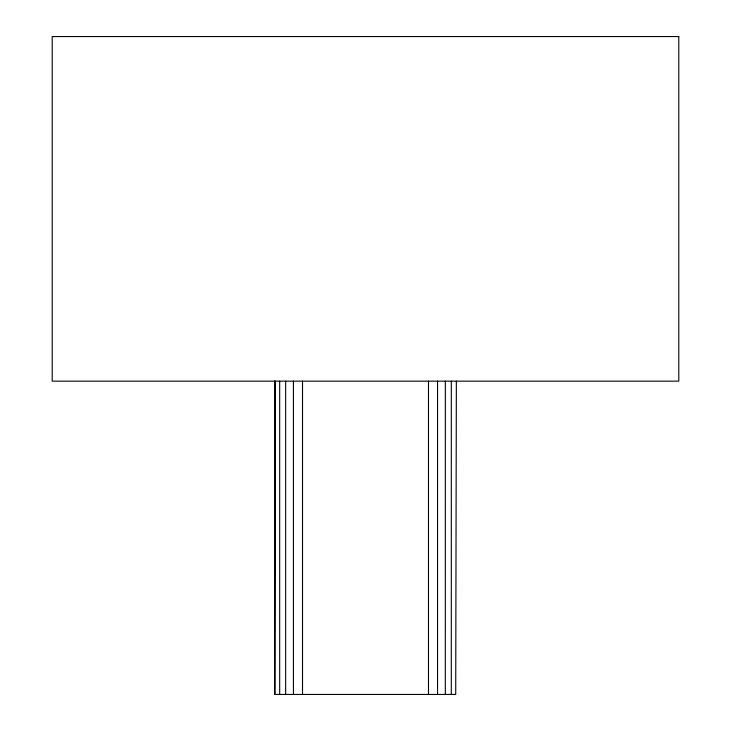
<?xml version="1.0" encoding="UTF-8"?>
<svg xmlns="http://www.w3.org/2000/svg" width="731" height="731" viewBox="0 0 731 731"><rect width="100%" height="100%" fill="white"/><g stroke="black" fill="none" stroke-linecap="round" stroke-linejoin="round"><path stroke-width="1.1" d="M274.856 381.162L274.755 694.45L455.715 694.45L456.354 381.162M428.485 694.45L428.485 381.162M437.549 694.45L437.558 381.162M445.325 694.45L445.343 381.162M451.301 694.45L451.319 381.162M275.267 381.162L274.646 694.45L274.646 381.162M302.515 381.162L302.515 694.45M293.442 381.162L293.442 694.45M285.657 381.162L285.657 694.45M279.681 381.162L279.681 694.45M678.788 36.55L52.212 36.55L52.212 381.162L678.788 381.162L678.788 36.55"/></g></svg>
